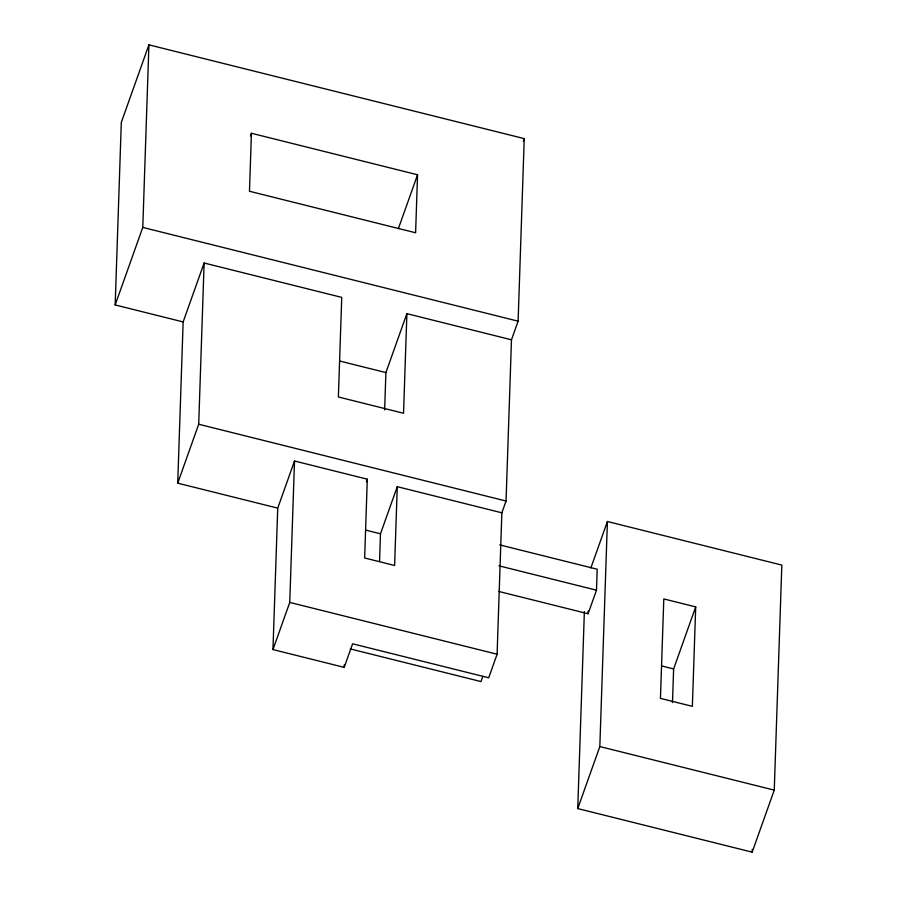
<?xml version="1.0" encoding="UTF-8"?>
<svg xmlns="http://www.w3.org/2000/svg" width="897" height="897" viewBox="0 0 897 897"><rect width="100%" height="100%" fill="white"/><g stroke="black" fill="none" stroke-linecap="round" stroke-linejoin="round"><path stroke-width="1.35" d="M277.734 508.139L177.718 483.158L183.145 321.933L115.175 304.946L121.308 122.384L148.924 44.85L524.24 138.62L518.107 321.182L511.481 339.795L506.054 501.019L501.86 512.804L497.095 654.227L488.708 677.796L352.599 643.799L344.213 667.368L272.968 649.574L277.734 508.139L294.519 461.002L367.299 479.189L364.653 557.99L394.613 565.469L397.27 486.679L501.86 512.804M115.175 304.946L142.78 227.412L148.924 44.85M177.718 483.158L198.708 424.236L204.124 263.012L341.735 297.389L338.382 396.979L403.538 413.259L406.89 313.658L511.481 339.795M251.418 133.261L249.467 191.263L415.603 232.772L417.553 174.769L251.418 133.261L250.476 135.896M272.968 649.574L289.753 602.425L294.519 461.002M344.213 667.368L344.302 664.722M379.554 561.466L380.485 533.816L397.27 486.679M384.645 409.929L385.901 372.58L406.89 313.658M590.888 567.891L607.404 521.516L781.825 565.088L774.257 790.122L752.168 852.15L577.746 808.578L584.373 611.575M498.732 591.437L588.096 613.761L588.197 610.969M588.096 613.761L596.494 590.192L597.2 569.236L499.707 544.883M577.746 808.578L599.835 746.551L607.404 521.516M672.492 702.542L673.625 668.927L695.702 606.899L663.802 598.927L660.45 698.371L692.361 706.343L695.702 606.899M752.168 852.15L752.269 849.358M183.145 321.933L204.124 263.012M398.369 228.645L417.553 174.769M366.368 481.801L367.299 479.189M523.31 141.244L524.24 138.62M482.844 676.327L480.983 681.563L350.267 648.912M142.78 227.412L518.107 321.182M339.761 361.054L385.901 372.58M198.708 424.236L506.054 501.019M366.155 530.228L380.485 533.816M499.001 565.839L596.494 590.192M661.65 665.944L673.625 668.927M289.753 602.425L497.095 654.227M599.835 746.551L774.257 790.122"/></g></svg>
